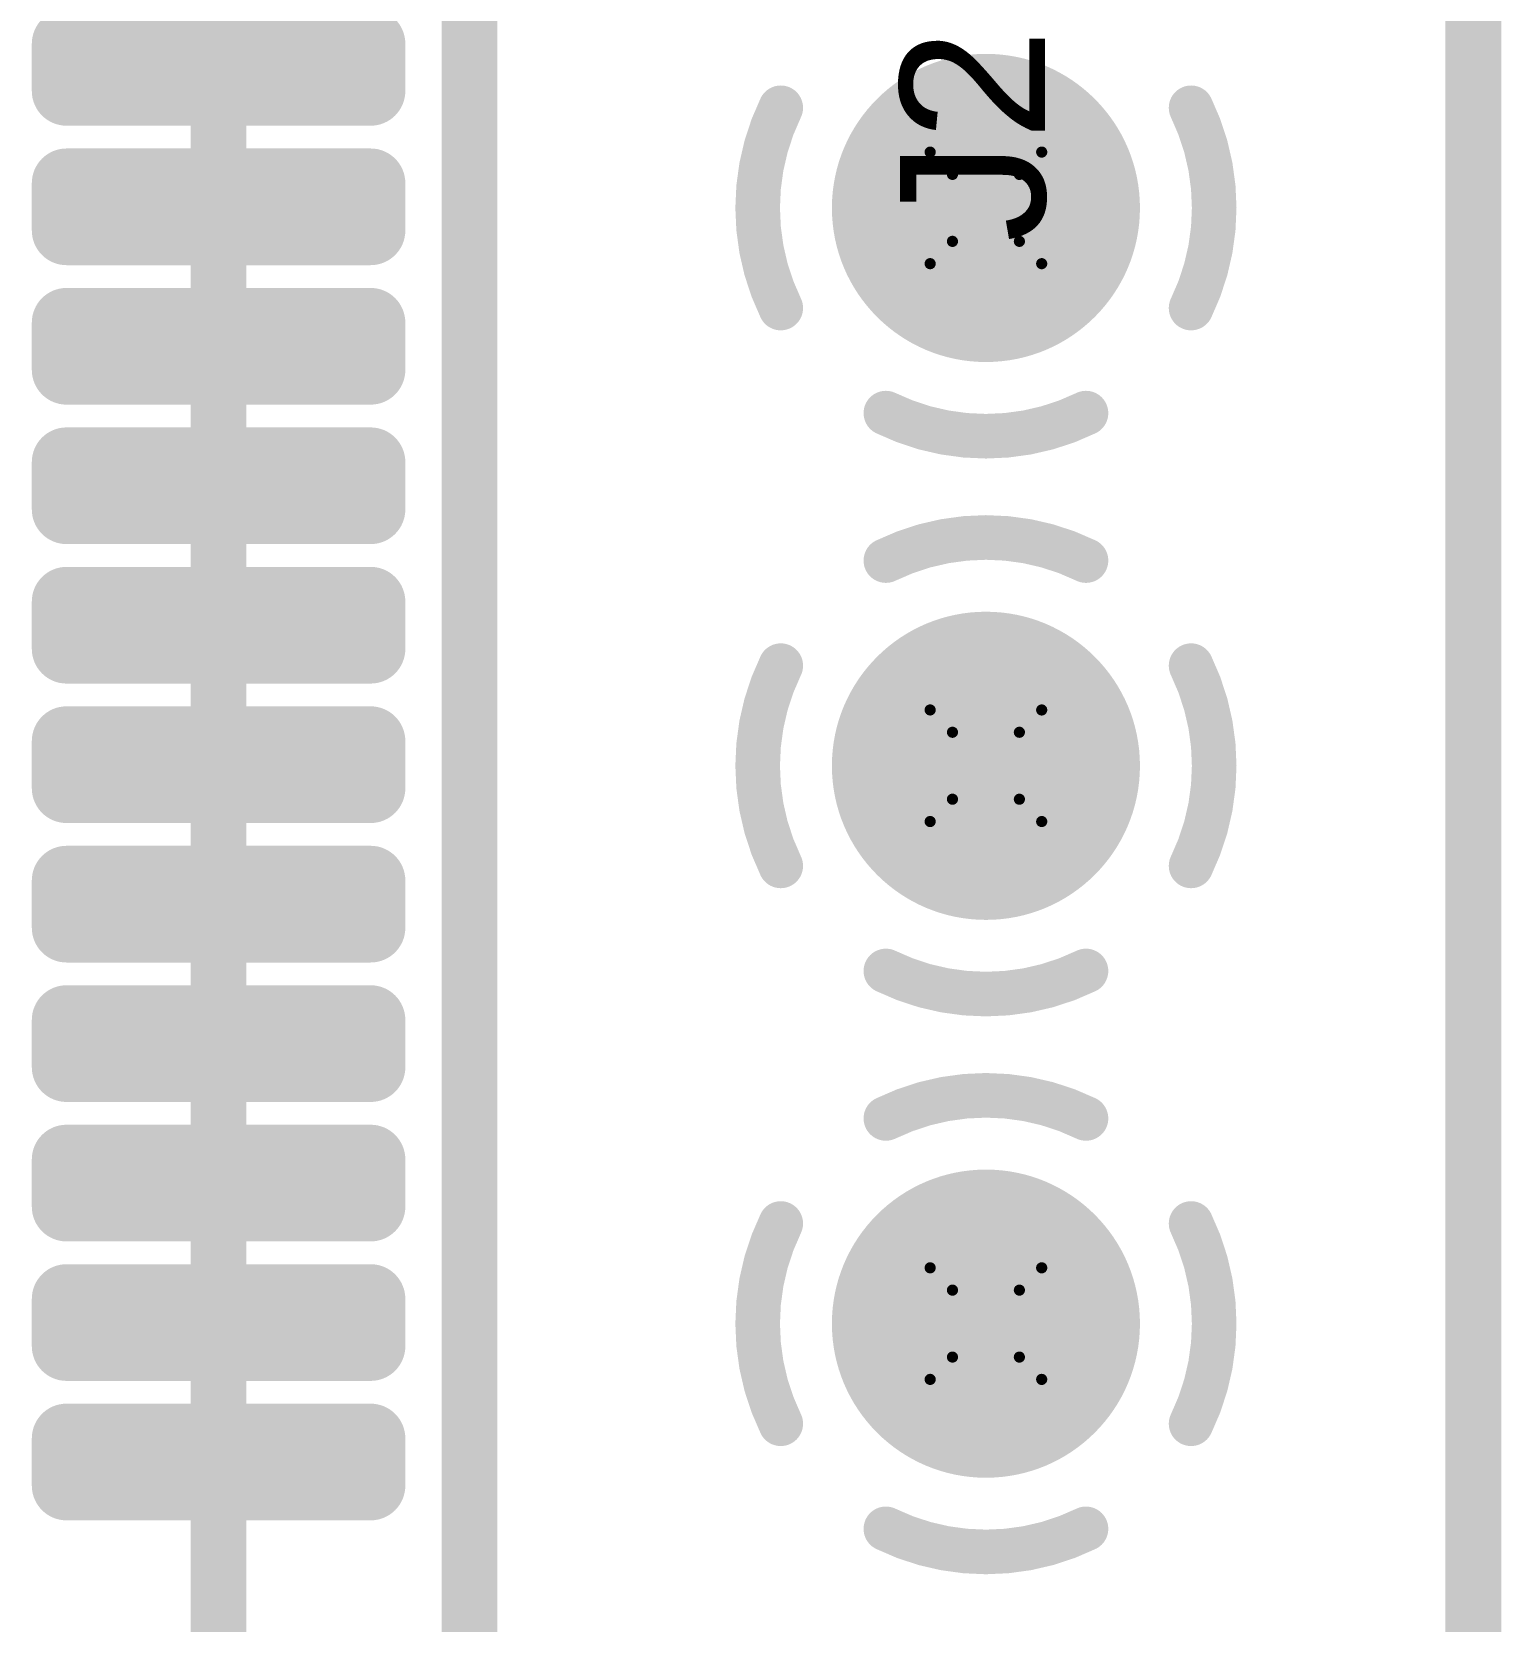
# Model space of a CAD drawing. Header units: inches. Extents: x -0.3 to 12.2, y -3.2 to 4.4.
# Drawn here: x 3.4439 to 3.7074, y 2.2292 to 2.5141 of the extents above; entities that cross this region are included whole.
import ezdxf

# ---------------------------------------------------------------- set-up
doc = ezdxf.new("R2010")
doc.units = ezdxf.units.IN
doc.header["$MEASUREMENT"] = 0
for name, color, linetype in [('Board Layer Stack Bottom Solder', 6, 'Continuous'), ('Bottom Layer_L8', 5, 'Continuous'), ('FAB_DWG_INFO', 1, 'Continuous'), ('Inner_L3', 76, 'Continuous'), ('Inner_L6', 156, 'Continuous'), ('Multi-Layer', 9, 'Continuous'), ('Pad Holes', 156, 'Continuous'), ('Plane_L2', 76, 'Continuous'), ('Plane_L4', 136, 'Continuous'), ('Plane_L5', 16, 'Continuous'), ('Plane_L7', 216, 'Continuous'), ('Top Assembly', 6, 'Continuous'), ('Top Overlay', 2, 'Continuous'), ('Top Paste', 8, 'Continuous'), ('Top Solder', 216, 'Continuous'), ('TOP_L1', 1, 'Continuous')]:
    doc.layers.add(name, color=color, linetype=linetype)
doc.styles.add('Arial', font='', dxfattribs={"height": 0.2})
doc.styles.get('Arial').set_extended_font_data('Arial')

# ---------------------------------------------------------------- blocks, each defined once
blk = doc.blocks.new('MICTOR_38_PIN_310')
at = {"layer": 'Board Layer Stack Bottom Solder'}
h = blk.add_hatch(color=6, dxfattribs=at)
edge = h.paths.add_edge_path()
edge.add_arc((-0.4252, -0.1376), 0.02762, 0, 360)
h = blk.add_hatch(color=6, dxfattribs=at)
edge = h.paths.add_edge_path()
edge.add_arc((-0.3252, -0.1376), 0.02762, 0, 360)
h = blk.add_hatch(color=6, dxfattribs=at)
edge = h.paths.add_edge_path()
edge.add_arc((-0.2252, -0.1376), 0.02762, 0, 360)
at = {"layer": 'Bottom Layer_L8'}
h = blk.add_hatch(color=5, dxfattribs=at)
edge = h.paths.add_edge_path()
edge.add_arc((-0.4252, -0.1376), 0.02362, 0, 360)
h = blk.add_hatch(color=5, dxfattribs=at)
edge = h.paths.add_edge_path()
edge.add_arc((-0.3252, -0.1376), 0.02362, 0, 360)
h = blk.add_hatch(color=5, dxfattribs=at)
edge = h.paths.add_edge_path()
edge.add_arc((-0.2252, -0.1376), 0.02362, 0, 360)
at = {"layer": 'Inner_L3'}
h = blk.add_hatch(color=76, dxfattribs=at)
edge = h.paths.add_edge_path()
edge.add_arc((-0.4252, -0.1376), 0.02362, 0, 360)
h = blk.add_hatch(color=76, dxfattribs=at)
edge = h.paths.add_edge_path()
edge.add_arc((-0.3252, -0.1376), 0.02362, 0, 360)
h = blk.add_hatch(color=76, dxfattribs=at)
edge = h.paths.add_edge_path()
edge.add_arc((-0.2252, -0.1376), 0.02362, 0, 360)
at = {"layer": 'Inner_L6'}
h = blk.add_hatch(color=156, dxfattribs=at)
edge = h.paths.add_edge_path()
edge.add_arc((-0.4252, -0.1376), 0.02362, 0, 360)
h = blk.add_hatch(color=156, dxfattribs=at)
edge = h.paths.add_edge_path()
edge.add_arc((-0.3252, -0.1376), 0.02362, 0, 360)
h = blk.add_hatch(color=156, dxfattribs=at)
edge = h.paths.add_edge_path()
edge.add_arc((-0.2252, -0.1376), 0.02362, 0, 360)
at = {"layer": 'Multi-Layer'}
h = blk.add_hatch(color=9, dxfattribs=at)
edge = h.paths.add_edge_path()
edge.add_arc((-0.4252, -0.1376), 0.02362, 0, 360)
h = blk.add_hatch(color=9, dxfattribs=at)
edge = h.paths.add_edge_path()
edge.add_arc((-0.3252, -0.1376), 0.02362, 0, 360)
h = blk.add_hatch(color=9, dxfattribs=at)
edge = h.paths.add_edge_path()
edge.add_arc((-0.2252, -0.1376), 0.02362, 0, 360)
at = {"layer": 'Pad Holes'}
h = blk.add_hatch(color=7, dxfattribs=at)
edge = h.paths.add_edge_path()
edge.add_arc((-0.4252, -0.1376), 0.01693, 0, 360)
h = blk.add_hatch(color=7, dxfattribs=at)
edge = h.paths.add_edge_path()
edge.add_arc((-0.3252, -0.1376), 0.01693, 0, 360)
h = blk.add_hatch(color=7, dxfattribs=at)
edge = h.paths.add_edge_path()
edge.add_arc((-0.2252, -0.1376), 0.01693, 0, 360)
at = {"layer": 'Top Paste'}
h = blk.add_hatch(color=8, dxfattribs=at)
edge = h.paths.add_edge_path()
edge.add_arc((-0.45423, 0.02726), 0.00423, 90, 180)
edge.add_line((-0.45846, 0.02726), (-0.45846, -0.02726))
edge.add_arc((-0.45423, -0.02726), 0.00423, 180, 270)
edge.add_line((-0.45423, -0.0315), (-0.44577, -0.0315))
edge.add_arc((-0.44577, -0.02726), 0.00423, 270, 360)
edge.add_line((-0.44154, -0.02726), (-0.44154, 0.02726))
edge.add_arc((-0.44577, 0.02726), 0.00423, 0, 90)
edge.add_line((-0.44577, 0.0315), (-0.45423, 0.0315))
h = blk.add_hatch(color=8, dxfattribs=at)
edge = h.paths.add_edge_path()
edge.add_arc((-0.42923, 0.02726), 0.00423, 90, 180)
edge.add_line((-0.43346, 0.02726), (-0.43346, -0.02726))
edge.add_arc((-0.42923, -0.02726), 0.00423, 180, 270)
edge.add_line((-0.42923, -0.0315), (-0.42077, -0.0315))
edge.add_arc((-0.42077, -0.02726), 0.00423, 270, 360)
edge.add_line((-0.41654, -0.02726), (-0.41654, 0.02726))
edge.add_arc((-0.42077, 0.02726), 0.00423, 0, 90)
edge.add_line((-0.42077, 0.0315), (-0.42923, 0.0315))
h = blk.add_hatch(color=8, dxfattribs=at)
edge = h.paths.add_edge_path()
edge.add_arc((-0.40423, 0.02726), 0.00423, 90, 180)
edge.add_line((-0.40846, 0.02726), (-0.40846, -0.02726))
edge.add_arc((-0.40423, -0.02726), 0.00423, 180, 270)
edge.add_line((-0.40423, -0.0315), (-0.39577, -0.0315))
edge.add_arc((-0.39577, -0.02726), 0.00423, 270, 360)
edge.add_line((-0.39154, -0.02726), (-0.39154, 0.02726))
edge.add_arc((-0.39577, 0.02726), 0.00423, 0, 90)
edge.add_line((-0.39577, 0.0315), (-0.40423, 0.0315))
h = blk.add_hatch(color=8, dxfattribs=at)
edge = h.paths.add_edge_path()
edge.add_arc((-0.37923, 0.02726), 0.00423, 90, 180)
edge.add_line((-0.38346, 0.02726), (-0.38346, -0.02726))
edge.add_arc((-0.37923, -0.02726), 0.00423, 180, 270)
edge.add_line((-0.37923, -0.0315), (-0.37077, -0.0315))
edge.add_arc((-0.37077, -0.02726), 0.00423, 270, 360)
edge.add_line((-0.36654, -0.02726), (-0.36654, 0.02726))
edge.add_arc((-0.37077, 0.02726), 0.00423, 0, 90)
edge.add_line((-0.37077, 0.0315), (-0.37923, 0.0315))
h = blk.add_hatch(color=8, dxfattribs=at)
edge = h.paths.add_edge_path()
edge.add_arc((-0.35423, 0.02726), 0.00423, 90, 180)
edge.add_line((-0.35846, 0.02726), (-0.35846, -0.02726))
edge.add_arc((-0.35423, -0.02726), 0.00423, 180, 270)
edge.add_line((-0.35423, -0.0315), (-0.34577, -0.0315))
edge.add_arc((-0.34577, -0.02726), 0.00423, 270, 360)
edge.add_line((-0.34154, -0.02726), (-0.34154, 0.02726))
edge.add_arc((-0.34577, 0.02726), 0.00423, 0, 90)
edge.add_line((-0.34577, 0.0315), (-0.35423, 0.0315))
h = blk.add_hatch(color=8, dxfattribs=at)
edge = h.paths.add_edge_path()
edge.add_arc((-0.32923, 0.02726), 0.00423, 90, 180)
edge.add_line((-0.33346, 0.02726), (-0.33346, -0.02726))
edge.add_arc((-0.32923, -0.02726), 0.00423, 180, 270)
edge.add_line((-0.32923, -0.0315), (-0.32077, -0.0315))
edge.add_arc((-0.32077, -0.02726), 0.00423, 270, 360)
edge.add_line((-0.31654, -0.02726), (-0.31654, 0.02726))
edge.add_arc((-0.32077, 0.02726), 0.00423, 0, 90)
edge.add_line((-0.32077, 0.0315), (-0.32923, 0.0315))
h = blk.add_hatch(color=8, dxfattribs=at)
edge = h.paths.add_edge_path()
edge.add_arc((-0.30423, 0.02726), 0.00423, 90, 180)
edge.add_line((-0.30846, 0.02726), (-0.30846, -0.02726))
edge.add_arc((-0.30423, -0.02726), 0.00423, 180, 270)
edge.add_line((-0.30423, -0.0315), (-0.29577, -0.0315))
edge.add_arc((-0.29577, -0.02726), 0.00423, 270, 360)
edge.add_line((-0.29154, -0.02726), (-0.29154, 0.02726))
edge.add_arc((-0.29577, 0.02726), 0.00423, 0, 90)
edge.add_line((-0.29577, 0.0315), (-0.30423, 0.0315))
h = blk.add_hatch(color=8, dxfattribs=at)
edge = h.paths.add_edge_path()
edge.add_arc((-0.27923, 0.02726), 0.00423, 90, 180)
edge.add_line((-0.28346, 0.02726), (-0.28346, -0.02726))
edge.add_arc((-0.27923, -0.02726), 0.00423, 180, 270)
edge.add_line((-0.27923, -0.0315), (-0.27077, -0.0315))
edge.add_arc((-0.27077, -0.02726), 0.00423, 270, 360)
edge.add_line((-0.26654, -0.02726), (-0.26654, 0.02726))
edge.add_arc((-0.27077, 0.02726), 0.00423, 0, 90)
edge.add_line((-0.27077, 0.0315), (-0.27923, 0.0315))
h = blk.add_hatch(color=8, dxfattribs=at)
edge = h.paths.add_edge_path()
edge.add_arc((-0.25423, 0.02726), 0.00423, 90, 180)
edge.add_line((-0.25846, 0.02726), (-0.25846, -0.02726))
edge.add_arc((-0.25423, -0.02726), 0.00423, 180, 270)
edge.add_line((-0.25423, -0.0315), (-0.24577, -0.0315))
edge.add_arc((-0.24577, -0.02726), 0.00423, 270, 360)
edge.add_line((-0.24154, -0.02726), (-0.24154, 0.02726))
edge.add_arc((-0.24577, 0.02726), 0.00423, 0, 90)
edge.add_line((-0.24577, 0.0315), (-0.25423, 0.0315))
h = blk.add_hatch(color=8, dxfattribs=at)
edge = h.paths.add_edge_path()
edge.add_arc((-0.22923, 0.02726), 0.00423, 90, 180)
edge.add_line((-0.23346, 0.02726), (-0.23346, -0.02726))
edge.add_arc((-0.22923, -0.02726), 0.00423, 180, 270)
edge.add_line((-0.22923, -0.0315), (-0.22077, -0.0315))
edge.add_arc((-0.22077, -0.02726), 0.00423, 270, 360)
edge.add_line((-0.21654, -0.02726), (-0.21654, 0.02726))
edge.add_arc((-0.22077, 0.02726), 0.00423, 0, 90)
edge.add_line((-0.22077, 0.0315), (-0.22923, 0.0315))
h = blk.add_hatch(color=8, dxfattribs=at)
edge = h.paths.add_edge_path()
edge.add_arc((-0.20423, 0.02726), 0.00423, 90, 180)
edge.add_line((-0.20846, 0.02726), (-0.20846, -0.02726))
edge.add_arc((-0.20423, -0.02726), 0.00423, 180, 270)
edge.add_line((-0.20423, -0.0315), (-0.19577, -0.0315))
edge.add_arc((-0.19577, -0.02726), 0.00423, 270, 360)
edge.add_line((-0.19154, -0.02726), (-0.19154, 0.02726))
edge.add_arc((-0.19577, 0.02726), 0.00423, 0, 90)
edge.add_line((-0.19577, 0.0315), (-0.20423, 0.0315))
at = {"layer": 'Top Solder'}
h = blk.add_hatch(color=216, dxfattribs=at)
edge = h.paths.add_edge_path()
edge.add_arc((-0.45423, 0.02726), 0.00623, 90, 180)
edge.add_line((-0.46046, 0.02726), (-0.46046, -0.02726))
edge.add_arc((-0.45423, -0.02726), 0.00623, 180, 270)
edge.add_line((-0.45423, -0.0335), (-0.44577, -0.0335))
edge.add_arc((-0.44577, -0.02726), 0.00623, 270, 360)
edge.add_line((-0.43954, -0.02726), (-0.43954, 0.02726))
edge.add_arc((-0.44577, 0.02726), 0.00623, 0, 90)
edge.add_line((-0.44577, 0.0335), (-0.45423, 0.0335))
h = blk.add_hatch(color=216, dxfattribs=at)
edge = h.paths.add_edge_path()
edge.add_arc((-0.42923, 0.02726), 0.00623, 90, 180)
edge.add_line((-0.43546, 0.02726), (-0.43546, -0.02726))
edge.add_arc((-0.42923, -0.02726), 0.00623, 180, 270)
edge.add_line((-0.42923, -0.0335), (-0.42077, -0.0335))
edge.add_arc((-0.42077, -0.02726), 0.00623, 270, 360)
edge.add_line((-0.41454, -0.02726), (-0.41454, 0.02726))
edge.add_arc((-0.42077, 0.02726), 0.00623, 0, 90)
edge.add_line((-0.42077, 0.0335), (-0.42923, 0.0335))
h = blk.add_hatch(color=216, dxfattribs=at)
edge = h.paths.add_edge_path()
edge.add_arc((-0.40423, 0.02726), 0.00623, 90, 180)
edge.add_line((-0.41046, 0.02726), (-0.41046, -0.02726))
edge.add_arc((-0.40423, -0.02726), 0.00623, 180, 270)
edge.add_line((-0.40423, -0.0335), (-0.39577, -0.0335))
edge.add_arc((-0.39577, -0.02726), 0.00623, 270, 360)
edge.add_line((-0.38954, -0.02726), (-0.38954, 0.02726))
edge.add_arc((-0.39577, 0.02726), 0.00623, 0, 90)
edge.add_line((-0.39577, 0.0335), (-0.40423, 0.0335))
h = blk.add_hatch(color=216, dxfattribs=at)
edge = h.paths.add_edge_path()
edge.add_arc((-0.37923, 0.02726), 0.00623, 90, 180)
edge.add_line((-0.38546, 0.02726), (-0.38546, -0.02726))
edge.add_arc((-0.37923, -0.02726), 0.00623, 180, 270)
edge.add_line((-0.37923, -0.0335), (-0.37077, -0.0335))
edge.add_arc((-0.37077, -0.02726), 0.00623, 270, 360)
edge.add_line((-0.36454, -0.02726), (-0.36454, 0.02726))
edge.add_arc((-0.37077, 0.02726), 0.00623, 0, 90)
edge.add_line((-0.37077, 0.0335), (-0.37923, 0.0335))
h = blk.add_hatch(color=216, dxfattribs=at)
edge = h.paths.add_edge_path()
edge.add_arc((-0.35423, 0.02726), 0.00623, 90, 180)
edge.add_line((-0.36046, 0.02726), (-0.36046, -0.02726))
edge.add_arc((-0.35423, -0.02726), 0.00623, 180, 270)
edge.add_line((-0.35423, -0.0335), (-0.34577, -0.0335))
edge.add_arc((-0.34577, -0.02726), 0.00623, 270, 360)
edge.add_line((-0.33954, -0.02726), (-0.33954, 0.02726))
edge.add_arc((-0.34577, 0.02726), 0.00623, 0, 90)
edge.add_line((-0.34577, 0.0335), (-0.35423, 0.0335))
h = blk.add_hatch(color=216, dxfattribs=at)
edge = h.paths.add_edge_path()
edge.add_arc((-0.32923, 0.02726), 0.00623, 90, 180)
edge.add_line((-0.33546, 0.02726), (-0.33546, -0.02726))
edge.add_arc((-0.32923, -0.02726), 0.00623, 180, 270)
edge.add_line((-0.32923, -0.0335), (-0.32077, -0.0335))
edge.add_arc((-0.32077, -0.02726), 0.00623, 270, 360)
edge.add_line((-0.31454, -0.02726), (-0.31454, 0.02726))
edge.add_arc((-0.32077, 0.02726), 0.00623, 0, 90)
edge.add_line((-0.32077, 0.0335), (-0.32923, 0.0335))
h = blk.add_hatch(color=216, dxfattribs=at)
edge = h.paths.add_edge_path()
edge.add_arc((-0.30423, 0.02726), 0.00623, 90, 180)
edge.add_line((-0.31046, 0.02726), (-0.31046, -0.02726))
edge.add_arc((-0.30423, -0.02726), 0.00623, 180, 270)
edge.add_line((-0.30423, -0.0335), (-0.29577, -0.0335))
edge.add_arc((-0.29577, -0.02726), 0.00623, 270, 360)
edge.add_line((-0.28954, -0.02726), (-0.28954, 0.02726))
edge.add_arc((-0.29577, 0.02726), 0.00623, 0, 90)
edge.add_line((-0.29577, 0.0335), (-0.30423, 0.0335))
h = blk.add_hatch(color=216, dxfattribs=at)
edge = h.paths.add_edge_path()
edge.add_arc((-0.27923, 0.02726), 0.00623, 90, 180)
edge.add_line((-0.28546, 0.02726), (-0.28546, -0.02726))
edge.add_arc((-0.27923, -0.02726), 0.00623, 180, 270)
edge.add_line((-0.27923, -0.0335), (-0.27077, -0.0335))
edge.add_arc((-0.27077, -0.02726), 0.00623, 270, 360)
edge.add_line((-0.26454, -0.02726), (-0.26454, 0.02726))
edge.add_arc((-0.27077, 0.02726), 0.00623, 0, 90)
edge.add_line((-0.27077, 0.0335), (-0.27923, 0.0335))
h = blk.add_hatch(color=216, dxfattribs=at)
edge = h.paths.add_edge_path()
edge.add_arc((-0.25423, 0.02726), 0.00623, 90, 180)
edge.add_line((-0.26046, 0.02726), (-0.26046, -0.02726))
edge.add_arc((-0.25423, -0.02726), 0.00623, 180, 270)
edge.add_line((-0.25423, -0.0335), (-0.24577, -0.0335))
edge.add_arc((-0.24577, -0.02726), 0.00623, 270, 360)
edge.add_line((-0.23954, -0.02726), (-0.23954, 0.02726))
edge.add_arc((-0.24577, 0.02726), 0.00623, 0, 90)
edge.add_line((-0.24577, 0.0335), (-0.25423, 0.0335))
h = blk.add_hatch(color=216, dxfattribs=at)
edge = h.paths.add_edge_path()
edge.add_arc((-0.22923, 0.02726), 0.00623, 90, 180)
edge.add_line((-0.23546, 0.02726), (-0.23546, -0.02726))
edge.add_arc((-0.22923, -0.02726), 0.00623, 180, 270)
edge.add_line((-0.22923, -0.0335), (-0.22077, -0.0335))
edge.add_arc((-0.22077, -0.02726), 0.00623, 270, 360)
edge.add_line((-0.21454, -0.02726), (-0.21454, 0.02726))
edge.add_arc((-0.22077, 0.02726), 0.00623, 0, 90)
edge.add_line((-0.22077, 0.0335), (-0.22923, 0.0335))
h = blk.add_hatch(color=216, dxfattribs=at)
edge = h.paths.add_edge_path()
edge.add_arc((-0.20423, 0.02726), 0.00623, 90, 180)
edge.add_line((-0.21046, 0.02726), (-0.21046, -0.02726))
edge.add_arc((-0.20423, -0.02726), 0.00623, 180, 270)
edge.add_line((-0.20423, -0.0335), (-0.19577, -0.0335))
edge.add_arc((-0.19577, -0.02726), 0.00623, 270, 360)
edge.add_line((-0.18954, -0.02726), (-0.18954, 0.02726))
edge.add_arc((-0.19577, 0.02726), 0.00623, 0, 90)
edge.add_line((-0.19577, 0.0335), (-0.20423, 0.0335))
h = blk.add_hatch(color=216, dxfattribs=at)
edge = h.paths.add_edge_path()
edge.add_arc((-0.4252, -0.1376), 0.02762, 0, 360)
h = blk.add_hatch(color=216, dxfattribs=at)
edge = h.paths.add_edge_path()
edge.add_arc((-0.3252, -0.1376), 0.02762, 0, 360)
h = blk.add_hatch(color=216, dxfattribs=at)
edge = h.paths.add_edge_path()
edge.add_arc((-0.2252, -0.1376), 0.02762, 0, 360)
at = {"layer": 'TOP_L1'}
h = blk.add_hatch(color=1, dxfattribs=at)
edge = h.paths.add_edge_path()
edge.add_arc((-0.45423, 0.02726), 0.00423, 90, 180)
edge.add_line((-0.45846, 0.02726), (-0.45846, -0.02726))
edge.add_arc((-0.45423, -0.02726), 0.00423, 180, 270)
edge.add_line((-0.45423, -0.0315), (-0.44577, -0.0315))
edge.add_arc((-0.44577, -0.02726), 0.00423, 270, 360)
edge.add_line((-0.44154, -0.02726), (-0.44154, 0.02726))
edge.add_arc((-0.44577, 0.02726), 0.00423, 0, 90)
edge.add_line((-0.44577, 0.0315), (-0.45423, 0.0315))
h = blk.add_hatch(color=1, dxfattribs=at)
edge = h.paths.add_edge_path()
edge.add_arc((-0.42923, 0.02726), 0.00423, 90, 180)
edge.add_line((-0.43346, 0.02726), (-0.43346, -0.02726))
edge.add_arc((-0.42923, -0.02726), 0.00423, 180, 270)
edge.add_line((-0.42923, -0.0315), (-0.42077, -0.0315))
edge.add_arc((-0.42077, -0.02726), 0.00423, 270, 360)
edge.add_line((-0.41654, -0.02726), (-0.41654, 0.02726))
edge.add_arc((-0.42077, 0.02726), 0.00423, 0, 90)
edge.add_line((-0.42077, 0.0315), (-0.42923, 0.0315))
h = blk.add_hatch(color=1, dxfattribs=at)
edge = h.paths.add_edge_path()
edge.add_arc((-0.40423, 0.02726), 0.00423, 90, 180)
edge.add_line((-0.40846, 0.02726), (-0.40846, -0.02726))
edge.add_arc((-0.40423, -0.02726), 0.00423, 180, 270)
edge.add_line((-0.40423, -0.0315), (-0.39577, -0.0315))
edge.add_arc((-0.39577, -0.02726), 0.00423, 270, 360)
edge.add_line((-0.39154, -0.02726), (-0.39154, 0.02726))
edge.add_arc((-0.39577, 0.02726), 0.00423, 0, 90)
edge.add_line((-0.39577, 0.0315), (-0.40423, 0.0315))
h = blk.add_hatch(color=1, dxfattribs=at)
edge = h.paths.add_edge_path()
edge.add_arc((-0.37923, 0.02726), 0.00423, 90, 180)
edge.add_line((-0.38346, 0.02726), (-0.38346, -0.02726))
edge.add_arc((-0.37923, -0.02726), 0.00423, 180, 270)
edge.add_line((-0.37923, -0.0315), (-0.37077, -0.0315))
edge.add_arc((-0.37077, -0.02726), 0.00423, 270, 360)
edge.add_line((-0.36654, -0.02726), (-0.36654, 0.02726))
edge.add_arc((-0.37077, 0.02726), 0.00423, 0, 90)
edge.add_line((-0.37077, 0.0315), (-0.37923, 0.0315))
h = blk.add_hatch(color=1, dxfattribs=at)
edge = h.paths.add_edge_path()
edge.add_arc((-0.35423, 0.02726), 0.00423, 90, 180)
edge.add_line((-0.35846, 0.02726), (-0.35846, -0.02726))
edge.add_arc((-0.35423, -0.02726), 0.00423, 180, 270)
edge.add_line((-0.35423, -0.0315), (-0.34577, -0.0315))
edge.add_arc((-0.34577, -0.02726), 0.00423, 270, 360)
edge.add_line((-0.34154, -0.02726), (-0.34154, 0.02726))
edge.add_arc((-0.34577, 0.02726), 0.00423, 0, 90)
edge.add_line((-0.34577, 0.0315), (-0.35423, 0.0315))
h = blk.add_hatch(color=1, dxfattribs=at)
edge = h.paths.add_edge_path()
edge.add_arc((-0.32923, 0.02726), 0.00423, 90, 180)
edge.add_line((-0.33346, 0.02726), (-0.33346, -0.02726))
edge.add_arc((-0.32923, -0.02726), 0.00423, 180, 270)
edge.add_line((-0.32923, -0.0315), (-0.32077, -0.0315))
edge.add_arc((-0.32077, -0.02726), 0.00423, 270, 360)
edge.add_line((-0.31654, -0.02726), (-0.31654, 0.02726))
edge.add_arc((-0.32077, 0.02726), 0.00423, 0, 90)
edge.add_line((-0.32077, 0.0315), (-0.32923, 0.0315))
h = blk.add_hatch(color=1, dxfattribs=at)
edge = h.paths.add_edge_path()
edge.add_arc((-0.30423, 0.02726), 0.00423, 90, 180)
edge.add_line((-0.30846, 0.02726), (-0.30846, -0.02726))
edge.add_arc((-0.30423, -0.02726), 0.00423, 180, 270)
edge.add_line((-0.30423, -0.0315), (-0.29577, -0.0315))
edge.add_arc((-0.29577, -0.02726), 0.00423, 270, 360)
edge.add_line((-0.29154, -0.02726), (-0.29154, 0.02726))
edge.add_arc((-0.29577, 0.02726), 0.00423, 0, 90)
edge.add_line((-0.29577, 0.0315), (-0.30423, 0.0315))
h = blk.add_hatch(color=1, dxfattribs=at)
edge = h.paths.add_edge_path()
edge.add_arc((-0.27923, 0.02726), 0.00423, 90, 180)
edge.add_line((-0.28346, 0.02726), (-0.28346, -0.02726))
edge.add_arc((-0.27923, -0.02726), 0.00423, 180, 270)
edge.add_line((-0.27923, -0.0315), (-0.27077, -0.0315))
edge.add_arc((-0.27077, -0.02726), 0.00423, 270, 360)
edge.add_line((-0.26654, -0.02726), (-0.26654, 0.02726))
edge.add_arc((-0.27077, 0.02726), 0.00423, 0, 90)
edge.add_line((-0.27077, 0.0315), (-0.27923, 0.0315))
h = blk.add_hatch(color=1, dxfattribs=at)
edge = h.paths.add_edge_path()
edge.add_arc((-0.25423, 0.02726), 0.00423, 90, 180)
edge.add_line((-0.25846, 0.02726), (-0.25846, -0.02726))
edge.add_arc((-0.25423, -0.02726), 0.00423, 180, 270)
edge.add_line((-0.25423, -0.0315), (-0.24577, -0.0315))
edge.add_arc((-0.24577, -0.02726), 0.00423, 270, 360)
edge.add_line((-0.24154, -0.02726), (-0.24154, 0.02726))
edge.add_arc((-0.24577, 0.02726), 0.00423, 0, 90)
edge.add_line((-0.24577, 0.0315), (-0.25423, 0.0315))
h = blk.add_hatch(color=1, dxfattribs=at)
edge = h.paths.add_edge_path()
edge.add_arc((-0.22923, 0.02726), 0.00423, 90, 180)
edge.add_line((-0.23346, 0.02726), (-0.23346, -0.02726))
edge.add_arc((-0.22923, -0.02726), 0.00423, 180, 270)
edge.add_line((-0.22923, -0.0315), (-0.22077, -0.0315))
edge.add_arc((-0.22077, -0.02726), 0.00423, 270, 360)
edge.add_line((-0.21654, -0.02726), (-0.21654, 0.02726))
edge.add_arc((-0.22077, 0.02726), 0.00423, 0, 90)
edge.add_line((-0.22077, 0.0315), (-0.22923, 0.0315))
h = blk.add_hatch(color=1, dxfattribs=at)
edge = h.paths.add_edge_path()
edge.add_arc((-0.20423, 0.02726), 0.00423, 90, 180)
edge.add_line((-0.20846, 0.02726), (-0.20846, -0.02726))
edge.add_arc((-0.20423, -0.02726), 0.00423, 180, 270)
edge.add_line((-0.20423, -0.0315), (-0.19577, -0.0315))
edge.add_arc((-0.19577, -0.02726), 0.00423, 270, 360)
edge.add_line((-0.19154, -0.02726), (-0.19154, 0.02726))
edge.add_arc((-0.19577, 0.02726), 0.00423, 0, 90)
edge.add_line((-0.19577, 0.0315), (-0.20423, 0.0315))
h = blk.add_hatch(color=1, dxfattribs=at)
edge = h.paths.add_edge_path()
edge.add_arc((-0.4252, -0.1376), 0.02362, 0, 360)
h = blk.add_hatch(color=1, dxfattribs=at)
edge = h.paths.add_edge_path()
edge.add_arc((-0.3252, -0.1376), 0.02362, 0, 360)
h = blk.add_hatch(color=1, dxfattribs=at)
edge = h.paths.add_edge_path()
edge.add_arc((-0.2252, -0.1376), 0.02362, 0, 360)
at = {"layer": 'Plane_L2'}
for points in [[(-0.44314, -0.10081, 0.008, 0.008, -0.230868), (-0.40725, -0.10081, 0.008, 0.008, 0)], [(-0.34314, -0.10081, 0.008, 0.008, -0.230868), (-0.30725, -0.10081, 0.008, 0.008, 0)], [(-0.24314, -0.10081, 0.008, 0.008, -0.230868), (-0.20725, -0.10081, 0.008, 0.008, 0)], [(-0.46198, -0.15554, 0.008, 0.008, -0.230868), (-0.46198, -0.11966, 0.008, 0.008, 0)], [(-0.38841, -0.11966, 0.008, 0.008, -0.230868), (-0.38841, -0.15554, 0.008, 0.008, 0)], [(-0.36198, -0.15554, 0.008, 0.008, -0.230868), (-0.36198, -0.11966, 0.008, 0.008, 0)], [(-0.28841, -0.11966, 0.008, 0.008, -0.230868), (-0.28841, -0.15554, 0.008, 0.008, 0)], [(-0.26198, -0.15554, 0.008, 0.008, -0.230868), (-0.26198, -0.11966, 0.008, 0.008, 0)], [(-0.40725, -0.17439, 0.008, 0.008, -0.230868), (-0.44314, -0.17439, 0.008, 0.008, 0)], [(-0.30725, -0.17439, 0.008, 0.008, -0.230868), (-0.34314, -0.17439, 0.008, 0.008, 0)], [(-0.20725, -0.17439, 0.008, 0.008, -0.230868), (-0.24314, -0.17439, 0.008, 0.008, 0)]]:
    blk.add_lwpolyline(points, format="xyseb", dxfattribs=at)
for points in [[(-0.44514, -0.10081, 0.004, 0.004, 1), (-0.44114, -0.10081, 0.004, 0.004, 1)], [(-0.40925, -0.10081, 0.004, 0.004, 1), (-0.40525, -0.10081, 0.004, 0.004, 1)], [(-0.34514, -0.10081, 0.004, 0.004, 1), (-0.34114, -0.10081, 0.004, 0.004, 1)], [(-0.30925, -0.10081, 0.004, 0.004, 1), (-0.30525, -0.10081, 0.004, 0.004, 1)], [(-0.24514, -0.10081, 0.004, 0.004, 1), (-0.24114, -0.10081, 0.004, 0.004, 1)], [(-0.20925, -0.10081, 0.004, 0.004, 1), (-0.20525, -0.10081, 0.004, 0.004, 1)], [(-0.46398, -0.11966, 0.004, 0.004, 1), (-0.45998, -0.11966, 0.004, 0.004, 1)], [(-0.39041, -0.11966, 0.004, 0.004, 1), (-0.38641, -0.11966, 0.004, 0.004, 1)], [(-0.36398, -0.11966, 0.004, 0.004, 1), (-0.35998, -0.11966, 0.004, 0.004, 1)], [(-0.29041, -0.11966, 0.004, 0.004, 1), (-0.28641, -0.11966, 0.004, 0.004, 1)], [(-0.26398, -0.11966, 0.004, 0.004, 1), (-0.25998, -0.11966, 0.004, 0.004, 1)], [(-0.46398, -0.15554, 0.004, 0.004, 1), (-0.45998, -0.15554, 0.004, 0.004, 1)], [(-0.39041, -0.15554, 0.004, 0.004, 1), (-0.38641, -0.15554, 0.004, 0.004, 1)], [(-0.36398, -0.15554, 0.004, 0.004, 1), (-0.35998, -0.15554, 0.004, 0.004, 1)], [(-0.29041, -0.15554, 0.004, 0.004, 1), (-0.28641, -0.15554, 0.004, 0.004, 1)], [(-0.26398, -0.15554, 0.004, 0.004, 1), (-0.25998, -0.15554, 0.004, 0.004, 1)], [(-0.44514, -0.17439, 0.004, 0.004, 1), (-0.44114, -0.17439, 0.004, 0.004, 1)], [(-0.40925, -0.17439, 0.004, 0.004, 1), (-0.40525, -0.17439, 0.004, 0.004, 1)], [(-0.34514, -0.17439, 0.004, 0.004, 1), (-0.34114, -0.17439, 0.004, 0.004, 1)], [(-0.30925, -0.17439, 0.004, 0.004, 1), (-0.30525, -0.17439, 0.004, 0.004, 1)], [(-0.24514, -0.17439, 0.004, 0.004, 1), (-0.24114, -0.17439, 0.004, 0.004, 1)], [(-0.20925, -0.17439, 0.004, 0.004, 1), (-0.20525, -0.17439, 0.004, 0.004, 1)]]:
    blk.add_lwpolyline(points, format="xyseb", close=True, dxfattribs=at)
at = {"layer": 'Plane_L4'}
for points in [[(-0.44314, -0.10081, 0.008, 0.008, -0.230868), (-0.40725, -0.10081, 0.008, 0.008, 0)], [(-0.34314, -0.10081, 0.008, 0.008, -0.230868), (-0.30725, -0.10081, 0.008, 0.008, 0)], [(-0.24314, -0.10081, 0.008, 0.008, -0.230868), (-0.20725, -0.10081, 0.008, 0.008, 0)], [(-0.46198, -0.15554, 0.008, 0.008, -0.230868), (-0.46198, -0.11966, 0.008, 0.008, 0)], [(-0.38841, -0.11966, 0.008, 0.008, -0.230868), (-0.38841, -0.15554, 0.008, 0.008, 0)], [(-0.36198, -0.15554, 0.008, 0.008, -0.230868), (-0.36198, -0.11966, 0.008, 0.008, 0)], [(-0.28841, -0.11966, 0.008, 0.008, -0.230868), (-0.28841, -0.15554, 0.008, 0.008, 0)], [(-0.26198, -0.15554, 0.008, 0.008, -0.230868), (-0.26198, -0.11966, 0.008, 0.008, 0)], [(-0.40725, -0.17439, 0.008, 0.008, -0.230868), (-0.44314, -0.17439, 0.008, 0.008, 0)], [(-0.30725, -0.17439, 0.008, 0.008, -0.230868), (-0.34314, -0.17439, 0.008, 0.008, 0)], [(-0.20725, -0.17439, 0.008, 0.008, -0.230868), (-0.24314, -0.17439, 0.008, 0.008, 0)]]:
    blk.add_lwpolyline(points, format="xyseb", dxfattribs=at)
for points in [[(-0.44514, -0.10081, 0.004, 0.004, 1), (-0.44114, -0.10081, 0.004, 0.004, 1)], [(-0.40925, -0.10081, 0.004, 0.004, 1), (-0.40525, -0.10081, 0.004, 0.004, 1)], [(-0.34514, -0.10081, 0.004, 0.004, 1), (-0.34114, -0.10081, 0.004, 0.004, 1)], [(-0.30925, -0.10081, 0.004, 0.004, 1), (-0.30525, -0.10081, 0.004, 0.004, 1)], [(-0.24514, -0.10081, 0.004, 0.004, 1), (-0.24114, -0.10081, 0.004, 0.004, 1)], [(-0.20925, -0.10081, 0.004, 0.004, 1), (-0.20525, -0.10081, 0.004, 0.004, 1)], [(-0.46398, -0.11966, 0.004, 0.004, 1), (-0.45998, -0.11966, 0.004, 0.004, 1)], [(-0.39041, -0.11966, 0.004, 0.004, 1), (-0.38641, -0.11966, 0.004, 0.004, 1)], [(-0.36398, -0.11966, 0.004, 0.004, 1), (-0.35998, -0.11966, 0.004, 0.004, 1)], [(-0.29041, -0.11966, 0.004, 0.004, 1), (-0.28641, -0.11966, 0.004, 0.004, 1)], [(-0.26398, -0.11966, 0.004, 0.004, 1), (-0.25998, -0.11966, 0.004, 0.004, 1)], [(-0.46398, -0.15554, 0.004, 0.004, 1), (-0.45998, -0.15554, 0.004, 0.004, 1)], [(-0.39041, -0.15554, 0.004, 0.004, 1), (-0.38641, -0.15554, 0.004, 0.004, 1)], [(-0.36398, -0.15554, 0.004, 0.004, 1), (-0.35998, -0.15554, 0.004, 0.004, 1)], [(-0.29041, -0.15554, 0.004, 0.004, 1), (-0.28641, -0.15554, 0.004, 0.004, 1)], [(-0.26398, -0.15554, 0.004, 0.004, 1), (-0.25998, -0.15554, 0.004, 0.004, 1)], [(-0.44514, -0.17439, 0.004, 0.004, 1), (-0.44114, -0.17439, 0.004, 0.004, 1)], [(-0.40925, -0.17439, 0.004, 0.004, 1), (-0.40525, -0.17439, 0.004, 0.004, 1)], [(-0.34514, -0.17439, 0.004, 0.004, 1), (-0.34114, -0.17439, 0.004, 0.004, 1)], [(-0.30925, -0.17439, 0.004, 0.004, 1), (-0.30525, -0.17439, 0.004, 0.004, 1)], [(-0.24514, -0.17439, 0.004, 0.004, 1), (-0.24114, -0.17439, 0.004, 0.004, 1)], [(-0.20925, -0.17439, 0.004, 0.004, 1), (-0.20525, -0.17439, 0.004, 0.004, 1)]]:
    blk.add_lwpolyline(points, format="xyseb", close=True, dxfattribs=at)
at = {"layer": 'Plane_L5'}
for points in [[(-0.44314, -0.10081, 0.008, 0.008, -0.230868), (-0.40725, -0.10081, 0.008, 0.008, 0)], [(-0.34314, -0.10081, 0.008, 0.008, -0.230868), (-0.30725, -0.10081, 0.008, 0.008, 0)], [(-0.24314, -0.10081, 0.008, 0.008, -0.230868), (-0.20725, -0.10081, 0.008, 0.008, 0)], [(-0.46198, -0.15554, 0.008, 0.008, -0.230868), (-0.46198, -0.11966, 0.008, 0.008, 0)], [(-0.38841, -0.11966, 0.008, 0.008, -0.230868), (-0.38841, -0.15554, 0.008, 0.008, 0)], [(-0.36198, -0.15554, 0.008, 0.008, -0.230868), (-0.36198, -0.11966, 0.008, 0.008, 0)], [(-0.28841, -0.11966, 0.008, 0.008, -0.230868), (-0.28841, -0.15554, 0.008, 0.008, 0)], [(-0.26198, -0.15554, 0.008, 0.008, -0.230868), (-0.26198, -0.11966, 0.008, 0.008, 0)], [(-0.40725, -0.17439, 0.008, 0.008, -0.230868), (-0.44314, -0.17439, 0.008, 0.008, 0)], [(-0.30725, -0.17439, 0.008, 0.008, -0.230868), (-0.34314, -0.17439, 0.008, 0.008, 0)], [(-0.20725, -0.17439, 0.008, 0.008, -0.230868), (-0.24314, -0.17439, 0.008, 0.008, 0)]]:
    blk.add_lwpolyline(points, format="xyseb", dxfattribs=at)
for points in [[(-0.44514, -0.10081, 0.004, 0.004, 1), (-0.44114, -0.10081, 0.004, 0.004, 1)], [(-0.40925, -0.10081, 0.004, 0.004, 1), (-0.40525, -0.10081, 0.004, 0.004, 1)], [(-0.34514, -0.10081, 0.004, 0.004, 1), (-0.34114, -0.10081, 0.004, 0.004, 1)], [(-0.30925, -0.10081, 0.004, 0.004, 1), (-0.30525, -0.10081, 0.004, 0.004, 1)], [(-0.24514, -0.10081, 0.004, 0.004, 1), (-0.24114, -0.10081, 0.004, 0.004, 1)], [(-0.20925, -0.10081, 0.004, 0.004, 1), (-0.20525, -0.10081, 0.004, 0.004, 1)], [(-0.46398, -0.11966, 0.004, 0.004, 1), (-0.45998, -0.11966, 0.004, 0.004, 1)], [(-0.39041, -0.11966, 0.004, 0.004, 1), (-0.38641, -0.11966, 0.004, 0.004, 1)], [(-0.36398, -0.11966, 0.004, 0.004, 1), (-0.35998, -0.11966, 0.004, 0.004, 1)], [(-0.29041, -0.11966, 0.004, 0.004, 1), (-0.28641, -0.11966, 0.004, 0.004, 1)], [(-0.26398, -0.11966, 0.004, 0.004, 1), (-0.25998, -0.11966, 0.004, 0.004, 1)], [(-0.46398, -0.15554, 0.004, 0.004, 1), (-0.45998, -0.15554, 0.004, 0.004, 1)], [(-0.39041, -0.15554, 0.004, 0.004, 1), (-0.38641, -0.15554, 0.004, 0.004, 1)], [(-0.36398, -0.15554, 0.004, 0.004, 1), (-0.35998, -0.15554, 0.004, 0.004, 1)], [(-0.29041, -0.15554, 0.004, 0.004, 1), (-0.28641, -0.15554, 0.004, 0.004, 1)], [(-0.26398, -0.15554, 0.004, 0.004, 1), (-0.25998, -0.15554, 0.004, 0.004, 1)], [(-0.44514, -0.17439, 0.004, 0.004, 1), (-0.44114, -0.17439, 0.004, 0.004, 1)], [(-0.40925, -0.17439, 0.004, 0.004, 1), (-0.40525, -0.17439, 0.004, 0.004, 1)], [(-0.34514, -0.17439, 0.004, 0.004, 1), (-0.34114, -0.17439, 0.004, 0.004, 1)], [(-0.30925, -0.17439, 0.004, 0.004, 1), (-0.30525, -0.17439, 0.004, 0.004, 1)], [(-0.24514, -0.17439, 0.004, 0.004, 1), (-0.24114, -0.17439, 0.004, 0.004, 1)], [(-0.20925, -0.17439, 0.004, 0.004, 1), (-0.20525, -0.17439, 0.004, 0.004, 1)]]:
    blk.add_lwpolyline(points, format="xyseb", close=True, dxfattribs=at)
at = {"layer": 'Plane_L7'}
for points in [[(-0.44314, -0.10081, 0.008, 0.008, -0.230868), (-0.40725, -0.10081, 0.008, 0.008, 0)], [(-0.34314, -0.10081, 0.008, 0.008, -0.230868), (-0.30725, -0.10081, 0.008, 0.008, 0)], [(-0.24314, -0.10081, 0.008, 0.008, -0.230868), (-0.20725, -0.10081, 0.008, 0.008, 0)], [(-0.46198, -0.15554, 0.008, 0.008, -0.230868), (-0.46198, -0.11966, 0.008, 0.008, 0)], [(-0.38841, -0.11966, 0.008, 0.008, -0.230868), (-0.38841, -0.15554, 0.008, 0.008, 0)], [(-0.36198, -0.15554, 0.008, 0.008, -0.230868), (-0.36198, -0.11966, 0.008, 0.008, 0)], [(-0.28841, -0.11966, 0.008, 0.008, -0.230868), (-0.28841, -0.15554, 0.008, 0.008, 0)], [(-0.26198, -0.15554, 0.008, 0.008, -0.230868), (-0.26198, -0.11966, 0.008, 0.008, 0)], [(-0.40725, -0.17439, 0.008, 0.008, -0.230868), (-0.44314, -0.17439, 0.008, 0.008, 0)], [(-0.30725, -0.17439, 0.008, 0.008, -0.230868), (-0.34314, -0.17439, 0.008, 0.008, 0)], [(-0.20725, -0.17439, 0.008, 0.008, -0.230868), (-0.24314, -0.17439, 0.008, 0.008, 0)]]:
    blk.add_lwpolyline(points, format="xyseb", dxfattribs=at)
for points in [[(-0.44514, -0.10081, 0.004, 0.004, 1), (-0.44114, -0.10081, 0.004, 0.004, 1)], [(-0.40925, -0.10081, 0.004, 0.004, 1), (-0.40525, -0.10081, 0.004, 0.004, 1)], [(-0.34514, -0.10081, 0.004, 0.004, 1), (-0.34114, -0.10081, 0.004, 0.004, 1)], [(-0.30925, -0.10081, 0.004, 0.004, 1), (-0.30525, -0.10081, 0.004, 0.004, 1)], [(-0.24514, -0.10081, 0.004, 0.004, 1), (-0.24114, -0.10081, 0.004, 0.004, 1)], [(-0.20925, -0.10081, 0.004, 0.004, 1), (-0.20525, -0.10081, 0.004, 0.004, 1)], [(-0.46398, -0.11966, 0.004, 0.004, 1), (-0.45998, -0.11966, 0.004, 0.004, 1)], [(-0.39041, -0.11966, 0.004, 0.004, 1), (-0.38641, -0.11966, 0.004, 0.004, 1)], [(-0.36398, -0.11966, 0.004, 0.004, 1), (-0.35998, -0.11966, 0.004, 0.004, 1)], [(-0.29041, -0.11966, 0.004, 0.004, 1), (-0.28641, -0.11966, 0.004, 0.004, 1)], [(-0.26398, -0.11966, 0.004, 0.004, 1), (-0.25998, -0.11966, 0.004, 0.004, 1)], [(-0.46398, -0.15554, 0.004, 0.004, 1), (-0.45998, -0.15554, 0.004, 0.004, 1)], [(-0.39041, -0.15554, 0.004, 0.004, 1), (-0.38641, -0.15554, 0.004, 0.004, 1)], [(-0.36398, -0.15554, 0.004, 0.004, 1), (-0.35998, -0.15554, 0.004, 0.004, 1)], [(-0.29041, -0.15554, 0.004, 0.004, 1), (-0.28641, -0.15554, 0.004, 0.004, 1)], [(-0.26398, -0.15554, 0.004, 0.004, 1), (-0.25998, -0.15554, 0.004, 0.004, 1)], [(-0.44514, -0.17439, 0.004, 0.004, 1), (-0.44114, -0.17439, 0.004, 0.004, 1)], [(-0.40925, -0.17439, 0.004, 0.004, 1), (-0.40525, -0.17439, 0.004, 0.004, 1)], [(-0.34514, -0.17439, 0.004, 0.004, 1), (-0.34114, -0.17439, 0.004, 0.004, 1)], [(-0.30925, -0.17439, 0.004, 0.004, 1), (-0.30525, -0.17439, 0.004, 0.004, 1)], [(-0.24514, -0.17439, 0.004, 0.004, 1), (-0.24114, -0.17439, 0.004, 0.004, 1)], [(-0.20925, -0.17439, 0.004, 0.004, 1), (-0.20525, -0.17439, 0.004, 0.004, 1)]]:
    blk.add_lwpolyline(points, format="xyseb", close=True, dxfattribs=at)
at = {"layer": 'Top Assembly'}
for points in [[(-0.74, 0, 0.006, 0.006, 0), (0.2874, 0, 0.006, 0.006, 0)], [(-0.635, -0.045, 0.006, 0.006, 0), (0.185, -0.045, 0.006, 0.006, 0)], [(-0.68, -0.225, 0.006, 0.006, 0), (0.225, -0.225, 0.006, 0.006, 0)]]:
    blk.add_lwpolyline(points, format="xyseb", dxfattribs=at)
at = {"layer": 'Top Overlay'}
for points in [[(-0.74, 0, 0.01, 0.01, 0), (0.2874, 0, 0.01, 0.01, 0)], [(-0.635, -0.045, 0.01, 0.01, 0), (0.185, -0.045, 0.01, 0.01, 0)], [(-0.68, -0.225, 0.01, 0.01, 0), (0.225, -0.225, 0.01, 0.01, 0)]]:
    blk.add_lwpolyline(points, format="xyseb", dxfattribs=at)
at = {"layer": 'Top Assembly', "style": 'Arial'}
blk.add_text('J2', height=0.025984, dxfattribs=at).set_placement((-0.23135, -0.1482))

msp = doc.modelspace()

# ---------------------------------------------------------------- linework, layer by layer
at = {"layer": 'FAB_DWG_INFO'}
for points in [[(3.605, 2.49252, 0.002, 0.002, 0), (3.625, 2.49252, 0.002, 0.002, 0)], [(3.605, 2.47252, 0.002, 0.002, 0), (3.605, 2.49252, 0.002, 0.002, 0)], [(3.625, 2.47252, 0.002, 0.002, 0), (3.625, 2.49252, 0.002, 0.002, 0)], [(3.609, 2.48852, 0.002, 0.002, 0), (3.621, 2.48852, 0.002, 0.002, 0)], [(3.609, 2.47652, 0.002, 0.002, 0), (3.609, 2.48852, 0.002, 0.002, 0)], [(3.621, 2.47652, 0.002, 0.002, 0), (3.621, 2.48852, 0.002, 0.002, 0)], [(3.609, 2.47652, 0.002, 0.002, 0), (3.621, 2.47652, 0.002, 0.002, 0)], [(3.605, 2.47252, 0.002, 0.002, 0), (3.625, 2.47252, 0.002, 0.002, 0)], [(3.605, 2.39252, 0.002, 0.002, 0), (3.625, 2.39252, 0.002, 0.002, 0)], [(3.605, 2.37252, 0.002, 0.002, 0), (3.605, 2.39252, 0.002, 0.002, 0)], [(3.625, 2.37252, 0.002, 0.002, 0), (3.625, 2.39252, 0.002, 0.002, 0)], [(3.609, 2.38852, 0.002, 0.002, 0), (3.621, 2.38852, 0.002, 0.002, 0)], [(3.609, 2.37652, 0.002, 0.002, 0), (3.609, 2.38852, 0.002, 0.002, 0)], [(3.621, 2.37652, 0.002, 0.002, 0), (3.621, 2.38852, 0.002, 0.002, 0)], [(3.609, 2.37652, 0.002, 0.002, 0), (3.621, 2.37652, 0.002, 0.002, 0)], [(3.605, 2.37252, 0.002, 0.002, 0), (3.625, 2.37252, 0.002, 0.002, 0)], [(3.605, 2.29252, 0.002, 0.002, 0), (3.625, 2.29252, 0.002, 0.002, 0)], [(3.605, 2.27252, 0.002, 0.002, 0), (3.605, 2.29252, 0.002, 0.002, 0)], [(3.625, 2.27252, 0.002, 0.002, 0), (3.625, 2.29252, 0.002, 0.002, 0)], [(3.609, 2.28852, 0.002, 0.002, 0), (3.621, 2.28852, 0.002, 0.002, 0)], [(3.609, 2.27652, 0.002, 0.002, 0), (3.609, 2.28852, 0.002, 0.002, 0)], [(3.621, 2.27652, 0.002, 0.002, 0), (3.621, 2.28852, 0.002, 0.002, 0)], [(3.609, 2.27652, 0.002, 0.002, 0), (3.621, 2.27652, 0.002, 0.002, 0)], [(3.605, 2.27252, 0.002, 0.002, 0), (3.625, 2.27252, 0.002, 0.002, 0)]]:
    msp.add_lwpolyline(points, format="xyseb", dxfattribs=at)
for points in [[(3.6045, 2.49252, 0.001, 0.001, 1), (3.6055, 2.49252, 0.001, 0.001, 1)], [(3.6045, 2.49252, 0.001, 0.001, 1), (3.6055, 2.49252, 0.001, 0.001, 1)], [(3.6245, 2.49252, 0.001, 0.001, 1), (3.6255, 2.49252, 0.001, 0.001, 1)], [(3.6245, 2.49252, 0.001, 0.001, 1), (3.6255, 2.49252, 0.001, 0.001, 1)], [(3.6085, 2.48852, 0.001, 0.001, 1), (3.6095, 2.48852, 0.001, 0.001, 1)], [(3.6085, 2.48852, 0.001, 0.001, 1), (3.6095, 2.48852, 0.001, 0.001, 1)], [(3.6205, 2.48852, 0.001, 0.001, 1), (3.6215, 2.48852, 0.001, 0.001, 1)], [(3.6205, 2.48852, 0.001, 0.001, 1), (3.6215, 2.48852, 0.001, 0.001, 1)], [(3.6085, 2.47652, 0.001, 0.001, 1), (3.6095, 2.47652, 0.001, 0.001, 1)], [(3.6085, 2.47652, 0.001, 0.001, 1), (3.6095, 2.47652, 0.001, 0.001, 1)], [(3.6205, 2.47652, 0.001, 0.001, 1), (3.6215, 2.47652, 0.001, 0.001, 1)], [(3.6205, 2.47652, 0.001, 0.001, 1), (3.6215, 2.47652, 0.001, 0.001, 1)], [(3.6045, 2.47252, 0.001, 0.001, 1), (3.6055, 2.47252, 0.001, 0.001, 1)], [(3.6045, 2.47252, 0.001, 0.001, 1), (3.6055, 2.47252, 0.001, 0.001, 1)], [(3.6245, 2.47252, 0.001, 0.001, 1), (3.6255, 2.47252, 0.001, 0.001, 1)], [(3.6245, 2.47252, 0.001, 0.001, 1), (3.6255, 2.47252, 0.001, 0.001, 1)], [(3.6045, 2.39252, 0.001, 0.001, 1), (3.6055, 2.39252, 0.001, 0.001, 1)], [(3.6045, 2.39252, 0.001, 0.001, 1), (3.6055, 2.39252, 0.001, 0.001, 1)], [(3.6245, 2.39252, 0.001, 0.001, 1), (3.6255, 2.39252, 0.001, 0.001, 1)], [(3.6245, 2.39252, 0.001, 0.001, 1), (3.6255, 2.39252, 0.001, 0.001, 1)], [(3.6085, 2.38852, 0.001, 0.001, 1), (3.6095, 2.38852, 0.001, 0.001, 1)], [(3.6085, 2.38852, 0.001, 0.001, 1), (3.6095, 2.38852, 0.001, 0.001, 1)], [(3.6205, 2.38852, 0.001, 0.001, 1), (3.6215, 2.38852, 0.001, 0.001, 1)], [(3.6205, 2.38852, 0.001, 0.001, 1), (3.6215, 2.38852, 0.001, 0.001, 1)], [(3.6085, 2.37652, 0.001, 0.001, 1), (3.6095, 2.37652, 0.001, 0.001, 1)], [(3.6085, 2.37652, 0.001, 0.001, 1), (3.6095, 2.37652, 0.001, 0.001, 1)], [(3.6205, 2.37652, 0.001, 0.001, 1), (3.6215, 2.37652, 0.001, 0.001, 1)], [(3.6205, 2.37652, 0.001, 0.001, 1), (3.6215, 2.37652, 0.001, 0.001, 1)], [(3.6045, 2.37252, 0.001, 0.001, 1), (3.6055, 2.37252, 0.001, 0.001, 1)], [(3.6045, 2.37252, 0.001, 0.001, 1), (3.6055, 2.37252, 0.001, 0.001, 1)], [(3.6245, 2.37252, 0.001, 0.001, 1), (3.6255, 2.37252, 0.001, 0.001, 1)], [(3.6245, 2.37252, 0.001, 0.001, 1), (3.6255, 2.37252, 0.001, 0.001, 1)], [(3.6045, 2.29252, 0.001, 0.001, 1), (3.6055, 2.29252, 0.001, 0.001, 1)], [(3.6045, 2.29252, 0.001, 0.001, 1), (3.6055, 2.29252, 0.001, 0.001, 1)], [(3.6245, 2.29252, 0.001, 0.001, 1), (3.6255, 2.29252, 0.001, 0.001, 1)], [(3.6245, 2.29252, 0.001, 0.001, 1), (3.6255, 2.29252, 0.001, 0.001, 1)], [(3.6085, 2.28852, 0.001, 0.001, 1), (3.6095, 2.28852, 0.001, 0.001, 1)], [(3.6085, 2.28852, 0.001, 0.001, 1), (3.6095, 2.28852, 0.001, 0.001, 1)], [(3.6205, 2.28852, 0.001, 0.001, 1), (3.6215, 2.28852, 0.001, 0.001, 1)], [(3.6205, 2.28852, 0.001, 0.001, 1), (3.6215, 2.28852, 0.001, 0.001, 1)], [(3.6085, 2.27652, 0.001, 0.001, 1), (3.6095, 2.27652, 0.001, 0.001, 1)], [(3.6085, 2.27652, 0.001, 0.001, 1), (3.6095, 2.27652, 0.001, 0.001, 1)], [(3.6205, 2.27652, 0.001, 0.001, 1), (3.6215, 2.27652, 0.001, 0.001, 1)], [(3.6205, 2.27652, 0.001, 0.001, 1), (3.6215, 2.27652, 0.001, 0.001, 1)], [(3.6045, 2.27252, 0.001, 0.001, 1), (3.6055, 2.27252, 0.001, 0.001, 1)], [(3.6045, 2.27252, 0.001, 0.001, 1), (3.6055, 2.27252, 0.001, 0.001, 1)], [(3.6245, 2.27252, 0.001, 0.001, 1), (3.6255, 2.27252, 0.001, 0.001, 1)], [(3.6245, 2.27252, 0.001, 0.001, 1), (3.6255, 2.27252, 0.001, 0.001, 1)]]:
    msp.add_lwpolyline(points, format="xyseb", close=True, dxfattribs=at)

# ---------------------------------------------------------------- block references
at = {"rotation": 90}
msp.add_blockref('MICTOR_38_PIN_310', (3.4774, 2.70771), dxfattribs=at)

doc.saveas('drawing.dxf')
